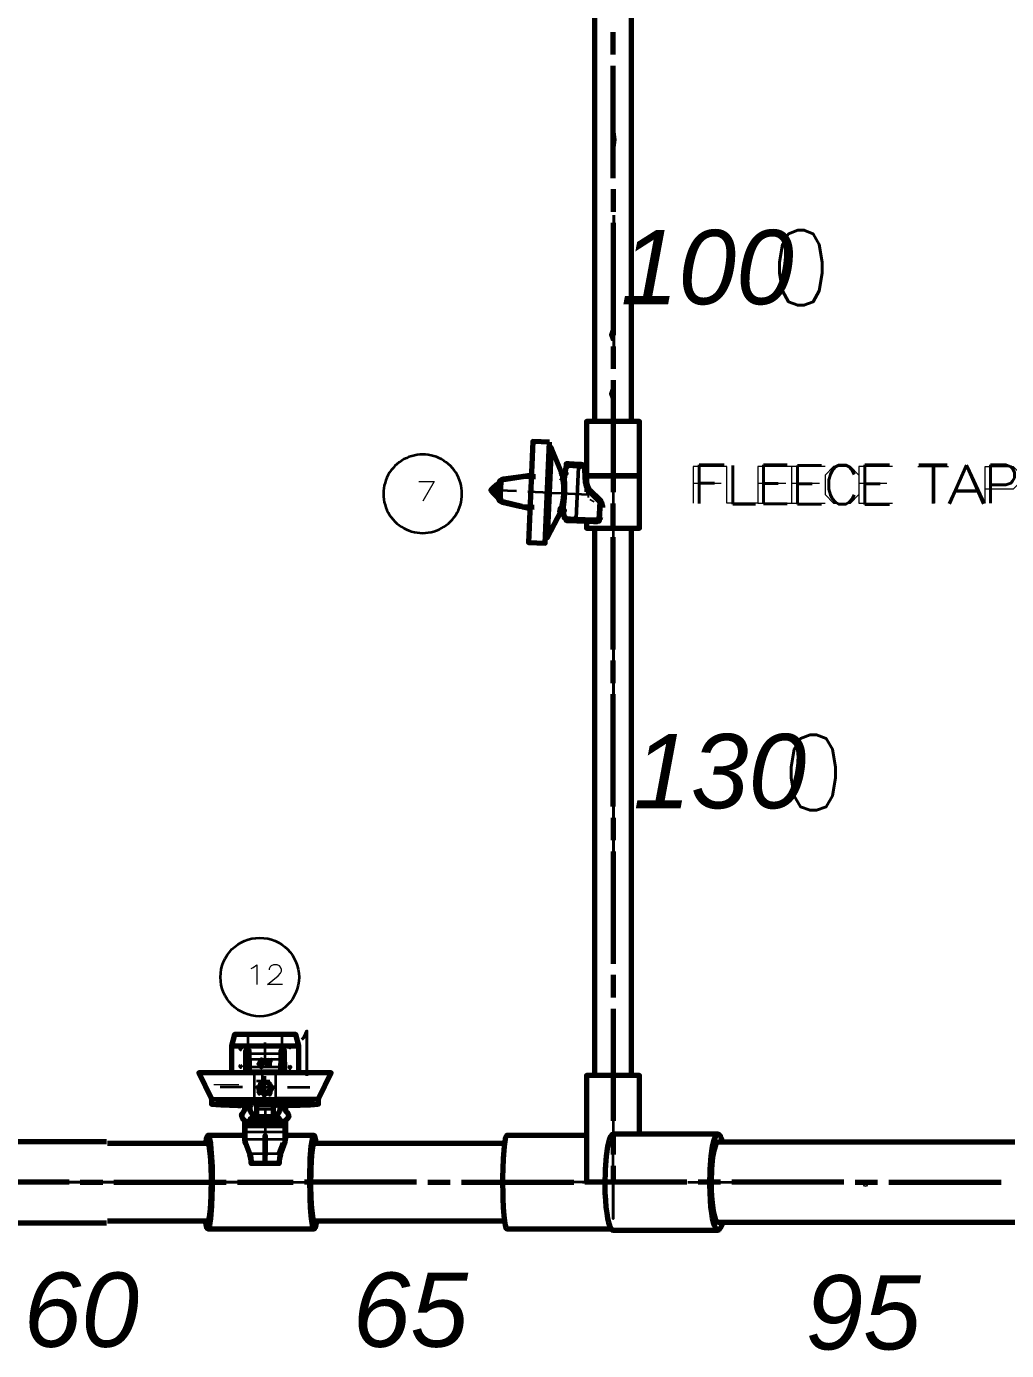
# Model space of a CAD drawing. Extents: x 0 to 174, y 0 to 33.
# Drawn here: x 41.032 to 44.47, y 8.328 to 12.971 of the extents above; entities that cross this region are included whole.
import ezdxf
from ezdxf.enums import TextEntityAlignment as Align

# ---------------------------------------------------------------- set-up
doc = ezdxf.new("R2010")
doc.units = 0
doc.layers.add('PDF2_문자', color=7, linetype='Continuous')
doc.layers.add('PDF2_형상', color=157, linetype='Continuous', true_color=0x405f80)
doc.layers.add('YOLO_TEXT', color=3, linetype='Continuous', true_color=0x008230)
doc.styles.add('OCR_LATIN', font='txt.shx')
doc.styles.add('PDF LucidaHandwriting Italic', font='ariali.ttf')

msp = doc.modelspace()

# ---------------------------------------------------------------- linework, layer by layer
at = {"layer": 'PDF2_형상', "lineweight": 70}
for points in [[(43.0247, 13.3258), (43.0247, 11.5857)], [(43.1547, 11.5857), (43.1547, 13.3258)], [(42.9972, 11.2358), (42.9972, 11.2117), (43.1822, 11.2117), (43.1822, 11.3953), (43.1822, 11.5857), (42.9972, 11.5857), (42.9972, 11.3953), (42.9972, 11.3933)], [(42.8724, 11.4943), (42.8654, 11.3361), (42.8585, 11.1778)], [(42.9114, 11.4018), (42.8724, 11.4943), (42.8667, 11.4946)], [(42.9257, 11.4292), (42.9281, 11.4281), (42.9303, 11.4274), (42.9308, 11.431), (42.9328, 11.4353), (42.9346, 11.4367), (42.9356, 11.4368), (42.9322, 11.4364), (42.9293, 11.4347), (42.9269, 11.4324), (42.9257, 11.4292), (42.9204, 11.4053), (42.9186, 11.4022), (42.9153, 11.4008), (42.9117, 11.4017), (42.9093, 11.4043)], [(42.9996, 11.339), (42.9992, 11.3469), (42.9989, 11.3547), (42.9986, 11.3625), (42.9983, 11.3662), (42.9983, 11.3672), (42.9982, 11.37), (42.9962, 11.4164), (42.9935, 11.4256), (42.9867, 11.4322), (42.9776, 11.435), (42.9712, 11.4353), (42.9356, 11.4368), (42.9257, 11.4372), (42.9254, 11.4292)], [(42.706, 11.3838), (42.7037, 11.3835), (42.7037, 11.3833), (42.7036, 11.3829), (42.7037, 11.3815), (42.6969, 11.3786), (42.6935, 11.3757), (42.6903, 11.3707), (42.6892, 11.3654), (42.6888, 11.3581), (42.6886, 11.354), (42.6885, 11.3499), (42.6888, 11.3483), (42.69, 11.3453), (42.6901, 11.344), (42.6901, 11.3435), (42.6899, 11.3422), (42.6883, 11.3393), (42.6879, 11.3378), (42.6875, 11.3297), (42.6872, 11.3224), (42.6875, 11.3188), (42.6886, 11.3151), (42.6907, 11.3117), (42.6935, 11.3087), (42.6968, 11.3064), (42.7004, 11.3049), (42.7001, 11.3036), (42.7001, 11.3033), (42.7003, 11.3032), (42.7003, 11.3031), (42.694, 11.3067), (42.6907, 11.3104), (42.6879, 11.3163), (42.6872, 11.3224)], [(42.6903, 11.3712), (42.6892, 11.3654), (42.6897, 11.3696), (42.6914, 11.3736), (42.6936, 11.3771), (42.6967, 11.3799), (42.7001, 11.3821), (42.7037, 11.3833)], [(42.7053, 11.3819), (42.7037, 11.3815)], [(42.7985, 11.396), (42.7771, 11.3931), (42.7676, 11.3918), (42.706, 11.3838), (42.7058, 11.3838), (42.7057, 11.3835), (42.7054, 11.3832), (42.7053, 11.3819), (42.774, 11.3924)], [(42.8175, 11.3914), (42.7957, 11.3919), (42.774, 11.3924), (42.7676, 11.3918)], [(42.9196, 11.3894), (42.9192, 11.3881), (42.9182, 11.3868), (42.9149, 11.3856), (42.911, 11.386), (42.9094, 11.3869), (42.9083, 11.3882)], [(42.9208, 11.3336), (42.9207, 11.3621), (42.9196, 11.3894), (42.9201, 11.4036), (42.9187, 11.4003), (42.9154, 11.3985), (42.9115, 11.399), (42.909, 11.4017), (42.9093, 11.4043), (42.9097, 11.406)], [(42.9201, 11.4051), (42.9208, 11.4069)], [(42.9203, 11.4054), (42.9201, 11.4053)], [(42.9201, 11.4044), (42.9203, 11.4053), (42.9201, 11.4054)], [(42.6901, 11.3708), (42.6814, 11.3631), (42.6686, 11.3517), (42.6672, 11.3504), (42.661, 11.345), (42.6667, 11.339)], [(42.6878, 11.3168), (42.6797, 11.3253), (42.6762, 11.329), (42.6728, 11.3326), (42.6694, 11.3361), (42.6667, 11.339), (42.6669, 11.3388), (42.6701, 11.3372), (42.6742, 11.3368), (42.6794, 11.3376), (42.6879, 11.3374)], [(42.6885, 11.3504), (42.68, 11.3507), (42.6749, 11.3521), (42.6707, 11.3519), (42.6675, 11.3507), (42.6672, 11.3504)], [(42.6794, 11.3376), (42.6769, 11.3386), (42.6751, 11.341), (42.6746, 11.3442)], [(42.9047, 11.2651), (42.9047, 11.2656), (42.9036, 11.2732), (42.9062, 11.2757), (42.9099, 11.2761), (42.9129, 11.2747), (42.9146, 11.2717), (42.9179, 11.2729), (42.9193, 11.2732), (42.9144, 11.2733), (42.9147, 11.2781), (42.9183, 11.3054), (42.9208, 11.3336), (42.9119, 11.334)], [(42.9996, 11.3389), (42.9997, 11.3388), (43, 11.3386), (43.0026, 11.3383), (43.0046, 11.3383), (43.0008, 11.3521), (42.9994, 11.3592), (42.9982, 11.37), (42.9993, 11.3628), (43.0015, 11.3558), (43.0051, 11.3494), (43.01, 11.3439), (43.0411, 11.3135), (43.0446, 11.3097), (43.0483, 11.304), (43.051, 11.2976), (43.0525, 11.2908), (43.0529, 11.284)], [(43, 11.3282), (43.0058, 11.3285)], [(42.7694, 11.2881), (42.7018, 11.3044), (42.7019, 11.3032), (42.7021, 11.3028), (42.7024, 11.3025), (42.7003, 11.3031)], [(42.7018, 11.3044), (42.7004, 11.3049)], [(42.7024, 11.3025), (42.7329, 11.2957), (42.7631, 11.289), (42.7694, 11.2881), (42.7911, 11.2865), (42.8128, 11.2851)], [(42.7724, 11.2869), (42.7903, 11.2831), (42.7935, 11.2822)], [(42.9147, 11.2781), (42.9143, 11.2797), (42.9117, 11.2821), (42.909, 11.2826), (42.9067, 11.2824), (42.9038, 11.2804), (42.9035, 11.2758), (42.9062, 11.2779), (42.9101, 11.2782), (42.9133, 11.2764), (42.9142, 11.275), (42.9144, 11.2733), (42.9146, 11.2717), (42.9178, 11.2474), (42.9178, 11.2475), (42.9181, 11.2476), (42.9206, 11.2485), (42.9225, 11.2489), (42.9226, 11.2456), (42.9243, 11.2408), (42.9269, 11.2389), (42.9626, 11.2374), (43.0215, 11.2347), (43.0274, 11.2346), (43.035, 11.235), (43.0349, 11.2363), (43.0336, 11.2446)], [(43.0156, 11.306), (43.0158, 11.3064), (43.0178, 11.3114)], [(42.8528, 11.1781), (42.8585, 11.1778), (42.9093, 11.2738)], [(42.9151, 11.2649), (42.9151, 11.265), (42.9151, 11.2658), (42.9143, 11.2726)], [(42.9157, 11.2632), (42.9151, 11.265)], [(43.0275, 11.2353), (43.0215, 11.2347)], [(43.0344, 11.2392), (43.0311, 11.2367), (43.0275, 11.2353), (43.0264, 11.2356), (43.0253, 11.2353)], [(43.0274, 11.2346), (43.0275, 11.2353), (43.0278, 11.2442)], [(43.0412, 11.2436), (43.0412, 11.2417)], [(43.0476, 11.2369), (43.0415, 11.2457), (43.0508, 11.2407), (43.051, 11.2406)], [(43.0247, 11.2117), (43.0247, 9.2925)], [(43.1547, 9.2925), (43.1547, 11.2117)], [(41.9875, 9.3024), (41.9875, 9.3969), (41.9769, 9.4362), (41.9285, 9.4362), (41.8103, 9.4362), (41.7618, 9.4362), (41.7513, 9.3969), (41.7513, 9.3024)], [(41.7513, 9.3969), (41.8103, 9.3969), (41.9285, 9.3969), (41.9875, 9.3969)], [(41.8149, 9.3024), (41.8153, 9.3039), (41.8153, 9.3072), (41.8151, 9.3149), (41.815, 9.3219), (41.8142, 9.3486), (41.8139, 9.3581), (41.8139, 9.3682), (41.8139, 9.3782), (41.8136, 9.3797), (41.8128, 9.3808), (41.8117, 9.3818), (41.8103, 9.3822), (41.8099, 9.3822), (41.8074, 9.3822), (41.8047, 9.3822), (41.8032, 9.3818), (41.8015, 9.3804), (41.8008, 9.3782), (41.8007, 9.3024)], [(41.8128, 9.3024), (41.8128, 9.3772), (41.8125, 9.3788), (41.8121, 9.3793), (41.8117, 9.38), (41.811, 9.3804), (41.8104, 9.3808), (41.8089, 9.3811), (41.8058, 9.3811), (41.805, 9.3811), (41.8043, 9.3808), (41.8036, 9.3804), (41.8031, 9.38), (41.8025, 9.3793), (41.8019, 9.3779), (41.8018, 9.3772), (41.8018, 9.3024)], [(41.9381, 9.3024), (41.9379, 9.3782), (41.9376, 9.3797), (41.9362, 9.3815), (41.934, 9.3822), (41.9314, 9.3822), (41.9289, 9.3822), (41.9285, 9.3822), (41.9271, 9.3818), (41.926, 9.3808), (41.9249, 9.3782), (41.9249, 9.3682), (41.9249, 9.3581), (41.9246, 9.3486), (41.9238, 9.3219), (41.9236, 9.3149), (41.9235, 9.3072), (41.9235, 9.3039), (41.8153, 9.3039)], [(41.9369, 9.3024), (41.9369, 9.3772), (41.9365, 9.3788), (41.9362, 9.3793), (41.9357, 9.38), (41.9351, 9.3804), (41.9344, 9.3808), (41.9329, 9.3811), (41.9299, 9.3811), (41.9292, 9.3811), (41.9283, 9.3808), (41.9278, 9.3804), (41.9271, 9.38), (41.9267, 9.3793), (41.9261, 9.3779), (41.926, 9.3772), (41.926, 9.3024)], [(41.8539, 9.3236), (41.8585, 9.3236), (41.8579, 9.3424), (41.8847, 9.3296), (41.8846, 9.3343), (41.8844, 9.3343), (41.8578, 9.3464), (41.8578, 9.3465), (41.8544, 9.3465)], [(41.8546, 9.3464), (41.8544, 9.3465), (41.8539, 9.3236), (41.854, 9.3237)], [(41.8578, 9.3464), (41.8546, 9.3464), (41.854, 9.3237), (41.8583, 9.3237)], [(41.8846, 9.3343), (41.8578, 9.3465)], [(41.8579, 9.3424), (41.8579, 9.3425), (41.8846, 9.3297), (41.8847, 9.3296)], [(41.8585, 9.3236), (41.8583, 9.3237), (41.8579, 9.3425)], [(41.8846, 9.3297), (41.8844, 9.3343)], [(42.0572, 9.1922), (42.0572, 9.2083), (42.0582, 9.2126), (42.1015, 9.3024), (41.9072, 9.3024), (41.8315, 9.3024), (41.6374, 9.3024), (41.6806, 9.2126), (41.6815, 9.2083), (41.6815, 9.1922)], [(41.924, 9.3024), (41.9235, 9.3039)], [(43.1822, 9.0865), (43.1822, 9.2925), (42.9972, 9.2925), (42.9972, 8.9185)], [(41.7851, 9.1872), (41.759, 9.1876), (41.7014, 9.1897), (41.684, 9.1913), (41.6819, 9.1919), (41.6817, 9.1921), (41.6815, 9.1922), (41.6815, 9.1924), (41.6817, 9.1924), (41.6817, 9.1925), (41.6819, 9.1926), (41.6831, 9.1929), (41.6976, 9.1946), (41.7265, 9.196), (41.7747, 9.1971), (41.8315, 9.1975), (41.9072, 9.1975), (41.981, 9.1968), (42.0379, 9.1949), (42.0547, 9.1932), (42.0569, 9.1926), (42.0571, 9.1924), (42.0572, 9.1924), (42.0572, 9.1922), (42.0571, 9.1921), (42.0568, 9.1919), (42.0518, 9.1908), (42.035, 9.1896), (41.9967, 9.1881), (41.9454, 9.1872)], [(41.7879, 9.1876), (41.7214, 9.1893), (41.6978, 9.1911), (41.6944, 9.1918), (41.6937, 9.1921), (41.6937, 9.1922), (41.6937, 9.1924), (41.6939, 9.1925), (41.6943, 9.1926), (41.706, 9.1943), (41.7318, 9.1956), (41.7774, 9.1967), (41.8315, 9.1971), (41.7772, 9.1967), (41.7318, 9.1956), (41.706, 9.1943), (41.6943, 9.1926), (41.6939, 9.1925), (41.6937, 9.1924), (41.6937, 9.1922), (41.6937, 9.1921), (41.694, 9.1919), (41.6962, 9.1914), (41.7139, 9.1897), (41.7732, 9.1879), (41.7843, 9.1878)], [(41.8032, 9.1961), (41.7956, 9.196), (41.7932, 9.1958), (41.7924, 9.1957)], [(41.9157, 9.1961), (41.9179, 9.1956), (41.9197, 9.1942), (41.9211, 9.1924), (41.9215, 9.1901), (41.9215, 9.19), (41.9215, 9.1706), (41.9204, 9.1671), (41.9157, 9.1603), (41.9111, 9.1539), (41.9106, 9.1528), (41.9097, 9.1493), (41.9097, 9.1458), (41.9157, 9.1458), (41.9167, 9.1458), (41.9215, 9.14), (41.9215, 9.1361), (41.9215, 9.1282), (41.9215, 9.1275), (41.9211, 9.1256), (41.9192, 9.1218), (41.9153, 9.119), (41.9117, 9.1183), (41.8271, 9.1183), (41.8235, 9.119), (41.8214, 9.1201), (41.8183, 9.1236), (41.8172, 9.1275), (41.8172, 9.1282), (41.8172, 9.1361), (41.8172, 9.14), (41.8174, 9.1411), (41.8231, 9.1458), (41.829, 9.1458), (41.829, 9.1493), (41.8282, 9.1528), (41.8276, 9.1539), (41.8231, 9.1603), (41.8183, 9.1671), (41.8172, 9.1706), (41.8172, 9.19), (41.8172, 9.1901), (41.8178, 9.1925), (41.819, 9.1943), (41.821, 9.1956), (41.8231, 9.1961)], [(41.8992, 9.1447), (41.8993, 9.1458), (41.8993, 9.1525), (41.8993, 9.1732), (41.8993, 9.1839), (41.8993, 9.1865), (41.9003, 9.1914), (41.9017, 9.1935), (41.9033, 9.1947), (41.9042, 9.195), (41.9051, 9.1951), (41.8336, 9.1951), (41.8364, 9.1942), (41.8381, 9.1924), (41.8392, 9.1896), (41.8396, 9.1865), (41.8396, 9.1839), (41.8396, 9.1732), (41.8396, 9.1525), (41.8396, 9.1458), (41.8396, 9.1447)], [(41.941, 9.1342), (41.9404, 9.1318), (41.9404, 9.119), (41.9404, 9.111), (41.9404, 9.0908), (41.9404, 9.0726), (41.9403, 9.0674), (41.939, 9.0599), (41.9369, 9.0525), (41.9233, 9.0154), (41.9222, 9.0119), (41.9194, 9.0021), (41.9186, 8.9918), (41.9186, 8.9835), (41.9185, 8.9835), (41.9182, 8.9835), (41.9181, 8.9835), (41.9172, 8.9835), (41.9136, 8.9835), (41.8251, 8.9835), (41.8215, 8.9835), (41.8201, 8.9835), (41.8201, 8.9918), (41.8193, 9.0021), (41.8167, 9.0119), (41.8154, 9.0154), (41.8018, 9.0525), (41.7997, 9.0599), (41.7986, 9.0674), (41.7983, 9.0726), (41.7983, 9.0908), (41.7983, 9.111), (41.7983, 9.119), (41.7983, 9.1318), (41.7979, 9.1342), (41.7953, 9.1369), (41.7899, 9.1417), (41.7865, 9.1506), (41.7886, 9.1597), (41.7953, 9.1664), (41.7983, 9.1717), (41.7983, 9.1897)], [(41.7939, 9.1903), (41.7942, 9.1903), (41.7967, 9.1888), (41.7983, 9.1853), (41.7983, 9.1847)], [(41.8231, 9.1899), (41.821, 9.1894), (41.819, 9.1883), (41.8178, 9.1867), (41.8172, 9.1842)], [(41.8387, 9.1871), (41.8315, 9.1871)], [(41.8394, 9.1849), (41.8387, 9.1869), (41.8375, 9.1885), (41.8357, 9.1894), (41.8336, 9.1899)], [(41.9051, 9.1899), (41.9031, 9.1894), (41.9012, 9.1885), (41.8993, 9.1849)], [(41.9072, 9.1871), (41.9, 9.1871)], [(41.9215, 9.1842), (41.9211, 9.1862), (41.92, 9.1881), (41.9182, 9.1893), (41.9157, 9.1899)], [(41.9404, 9.1847), (41.9418, 9.1883), (41.9443, 9.1901), (41.9446, 9.1903)], [(41.9404, 9.1897), (41.9404, 9.1717), (41.9435, 9.1664), (41.9489, 9.1618), (41.9522, 9.1529), (41.9501, 9.1436), (41.9435, 9.1369), (41.9408, 9.1342)], [(41.8297, 9.1449), (41.8315, 9.134), (41.9072, 9.134), (41.9092, 9.1449)], [(41.9418, 9.1356), (41.9435, 9.1369)], [(41.3135, 9.0603), (40.6518, 9.0603), (40.6531, 9.0596), (40.6544, 9.0572), (40.6567, 9.0499), (40.6589, 9.0381), (40.6611, 9.0181), (40.6631, 8.9931), (40.6643, 8.9618), (40.665, 8.9279), (40.6639, 8.8631), (40.6608, 8.8158), (40.6574, 8.7901), (40.6544, 8.7796), (40.6532, 8.7774), (40.6526, 8.7768), (40.6521, 8.7767), (40.6518, 8.7765), (41.3135, 8.7765)], [(41.3172, 8.7825), (41.6687, 8.7825), (41.669, 8.7825), (41.6696, 8.7828), (41.6703, 8.7833), (41.6715, 8.7856), (41.6743, 8.7963), (41.6778, 8.8225), (41.6807, 8.8703), (41.6814, 8.9346), (41.6807, 8.9674), (41.6792, 8.9969), (41.6772, 9.0197), (41.6749, 9.0375), (41.6729, 9.0471), (41.6707, 9.0528), (41.6687, 9.0544), (41.3172, 9.0544)], [(41.7983, 9.0819), (41.6687, 9.0819), (41.6708, 9.0804), (41.6726, 9.0765), (41.6747, 9.069), (41.6774, 9.0542), (41.6796, 9.0343), (41.6817, 9.0063), (41.6832, 8.974), (41.6839, 8.9011), (41.6819, 8.836), (41.6783, 8.7914), (41.6746, 8.7675), (41.6717, 8.7578), (41.6703, 8.7557), (41.6697, 8.7551), (41.669, 8.755), (41.6687, 8.7549), (41.6685, 8.755), (41.6682, 8.755), (41.6675, 8.7556), (41.6668, 8.7563), (41.665, 8.7599), (41.6626, 8.769), (41.6603, 8.7825)], [(41.6687, 9.0819), (41.6685, 9.0819), (41.6679, 9.0817), (41.6672, 9.0811), (41.666, 9.079), (41.6629, 9.0692), (41.6603, 9.0543)], [(41.9322, 9.0558), (41.9187, 9.0187)], [(42.0496, 8.7825), (42.0469, 8.7674), (42.044, 8.7576), (42.0426, 8.7557), (42.0421, 8.7551), (42.0414, 8.755), (42.0411, 8.7549), (42.0408, 8.755), (42.0406, 8.755), (42.0399, 8.7556), (42.0392, 8.7564), (42.0374, 8.76), (42.0353, 8.7674), (42.0328, 8.7819), (42.0306, 8.8015), (42.0283, 8.8293), (42.0269, 8.8614), (42.026, 8.9343), (42.0279, 8.9999), (42.0315, 9.0449), (42.0353, 9.069), (42.0383, 9.079), (42.0396, 9.0811), (42.0403, 9.0817), (42.0408, 9.0819), (42.0411, 9.0819), (41.9404, 9.0819)], [(42.0411, 9.0544), (42.0408, 9.0543), (42.0403, 9.054), (42.0397, 9.0535), (42.0385, 9.0513), (42.0356, 9.0406), (42.0322, 9.0142), (42.0293, 8.9664), (42.0286, 8.9019), (42.0293, 8.8692), (42.0308, 8.8396), (42.0328, 8.8168), (42.0351, 8.7992), (42.0371, 8.7897), (42.0393, 8.784), (42.0411, 8.7825)], [(42.0496, 9.0543), (42.0456, 9.0749), (42.0437, 9.0796), (42.0425, 9.0814), (42.0411, 9.0819)], [(42.7089, 9.0544), (42.0412, 9.0544)], [(42.9972, 9.0819), (42.7174, 9.0819), (42.7171, 9.0819), (42.7164, 9.0817), (42.7158, 9.0811), (42.7144, 9.079), (42.7114, 9.069), (42.7076, 9.0449), (42.7042, 8.9999), (42.7022, 8.9343), (42.7031, 8.8614), (42.7046, 8.8293), (42.7067, 8.8015), (42.7089, 8.7819), (42.7115, 8.7674), (42.7136, 8.76), (42.7153, 8.7564), (42.7174, 8.7549), (43.0829, 8.7549)], [(43.474, 8.7778), (43.4724, 8.7718), (43.4671, 8.7586), (43.4626, 8.7522), (43.4604, 8.7508), (43.4585, 8.7503), (43.4574, 8.7503), (43.4564, 8.7506), (43.454, 8.7519), (43.4515, 8.7547), (43.4488, 8.7593), (43.4454, 8.7672), (43.4422, 8.7775), (43.4389, 8.7922), (43.436, 8.8096), (43.4333, 8.8312), (43.4313, 8.855), (43.4299, 8.8814), (43.4292, 8.9087), (43.4301, 8.9626), (43.4337, 9.0092), (43.4388, 9.0438), (43.4443, 9.0663), (43.4494, 9.0789), (43.4539, 9.0849), (43.4561, 9.0861), (43.4582, 9.0865), (43.0897, 9.0865), (43.0876, 9.0861), (43.0856, 9.0849), (43.0811, 9.0789), (43.076, 9.0663), (43.0704, 9.0438), (43.0653, 9.0092), (43.0617, 8.9626), (43.0607, 8.9087), (43.0614, 8.8814), (43.0629, 8.855), (43.0649, 8.8312), (43.0676, 8.8096), (43.0706, 8.7922), (43.0739, 8.7775), (43.0771, 8.7672), (43.0803, 8.7593), (43.0831, 8.7547), (43.0857, 8.7519), (43.0897, 8.7503), (43.4582, 8.7503)], [(44.6569, 9.059), (43.4582, 9.059), (43.4572, 9.0589), (43.4553, 9.0581), (43.4532, 9.0561), (43.4489, 9.0485), (43.444, 9.0326), (43.4392, 9.0057), (43.4353, 8.9665), (43.4339, 8.9183), (43.4343, 8.8931), (43.4354, 8.8687), (43.4372, 8.8467), (43.4397, 8.8268), (43.4425, 8.8111), (43.4456, 8.7982), (43.4485, 8.7896), (43.4514, 8.7833), (43.4539, 8.78), (43.456, 8.7783), (43.4582, 8.7778), (44.6569, 8.7778)], [(43.474, 9.059), (43.471, 9.0693), (43.4676, 9.0774), (43.4649, 9.0821), (43.4624, 9.0849), (43.4603, 9.0861), (43.4582, 9.0865)], [(42.0412, 8.7825), (42.7089, 8.7825)], [(41.6687, 8.7549), (41.8694, 8.7549), (42.0411, 8.7549)]]:
    msp.add_lwpolyline(points, dxfattribs=at)
at = {"layer": 'PDF2_형상', "color": 3, "lineweight": 70}
for points in [[(43.0897, 12.8724), (43.0897, 12.9511)], [(43.0897, 12.4393), (43.0897, 12.8329)], [(43.0897, 12.3999), (43.0897, 12.3211)], [(43.0897, 12.2818), (43.0897, 11.8881)], [(43.0897, 11.8487), (43.0897, 11.77)], [(43.0897, 11.7306), (43.0897, 11.3953), (43.0897, 11.3379)], [(43.0897, 11.2199), (43.0897, 11.2986)], [(43.0897, 10.7868), (43.0897, 11.1804)], [(43.0897, 10.6686), (43.0897, 10.7474)], [(43.0897, 10.2356), (43.0897, 10.6293)], [(43.0897, 10.1963), (43.0897, 10.1175)], [(43.0897, 10.0781), (43.0897, 9.6844)], [(43.0897, 9.645), (43.0897, 9.5663)], [(43.0897, 9.5269), (43.0897, 9.1332)], [(41.8694, 8.9835), (41.8694, 9.0819), (41.8694, 9.0124)], [(43.0897, 9.0939), (43.0897, 9.0151)], [(43.0897, 8.9757), (43.0897, 8.9185), (42.9914, 8.9185)], [(41.1818, 8.9185), (40.7881, 8.9185)], [(41.2212, 8.9185), (41.2999, 8.9185)], [(41.3393, 8.9185), (41.7331, 8.9185)], [(41.7724, 8.9185), (41.8694, 8.9185), (41.889, 8.9185), (41.9678, 8.9185)], [(42.4008, 8.9185), (42.0071, 8.9185)], [(42.4401, 8.9185), (42.5189, 8.9185)], [(42.5583, 8.9185), (42.9519, 8.9185)], [(43.3485, 8.9185), (43.0897, 8.9185)], [(43.4667, 8.9185), (43.3879, 8.9185)], [(43.8997, 8.9185), (43.506, 8.9185)], [(43.939, 8.9185), (44.0178, 8.9185)], [(44.0572, 8.9185), (44.4508, 8.9185)]]:
    msp.add_lwpolyline(points, dxfattribs=at)
at = {"layer": 'PDF2_형상', "color": 18, "lineweight": 35, "true_color": 0x260000}
for points in [[(43.0897, 12.8724), (43.0897, 12.9511)], [(43.0897, 12.4393), (43.0897, 12.8329)], [(43.0897, 12.3999), (43.0897, 12.3211)], [(43.0897, 12.2818), (43.0897, 11.8881)], [(43.0897, 11.8487), (43.0897, 11.77)], [(43.0897, 11.7306), (43.0897, 11.3369)], [(43.0897, 11.5693), (43.0897, 11.7138)], [(43.0897, 11.5299), (43.0897, 11.4511)], [(43.0897, 11.3822), (43.0897, 11.5232), (43.0897, 11.3379)], [(43.0897, 11.4118), (43.0897, 11.2674), (43.0897, 11.2975)], [(42.7515, 11.3411), (42.6575, 11.3451)], [(42.8696, 11.3358), (42.791, 11.3393)], [(42.9089, 11.3342), (43.0031, 11.33)], [(43.0897, 11.3429), (43.0897, 11.2642)], [(43.0897, 11.2199), (43.0897, 11.2986)], [(43.0897, 11.2247), (43.0897, 11.0838)], [(43.0897, 10.7868), (43.0897, 11.1804)], [(43.0897, 10.6686), (43.0897, 10.7474)], [(43.0897, 10.2356), (43.0897, 10.6293)], [(43.0897, 10.1963), (43.0897, 10.1175)], [(43.0897, 10.0781), (43.0897, 9.6844)], [(43.0897, 9.645), (43.0897, 9.5663)], [(43.0897, 9.5269), (43.0897, 9.1332)], [(41.8694, 9.33), (41.8694, 9.4086)], [(43.0897, 9.1842), (43.0897, 9.4204)], [(41.8694, 9.2118), (41.8694, 9.2906)], [(41.7907, 9.2513), (41.7119, 9.2513)], [(41.83, 9.2513), (41.9087, 9.2513)], [(41.9481, 9.2513), (42.0268, 9.2513)], [(41.8694, 9.1725), (41.8694, 9.0938)], [(43.0897, 9.1449), (43.0897, 9.0661)], [(43.0897, 9.0939), (43.0897, 9.0151)], [(43.0897, 8.9757), (43.0897, 8.7904), (43.0897, 9.0267)], [(41.0614, 8.9185), (41.4676, 8.9185)], [(41.5126, 8.9185), (41.1606, 8.9185)], [(41.6903, 8.9185), (41.5107, 8.9185)], [(41.5521, 8.9185), (41.6308, 8.9185)], [(41.6701, 8.9185), (42.0224, 8.9185)], [(41.8765, 8.9185), (41.7114, 8.9185)], [(41.8496, 8.9185), (41.7164, 8.9185)], [(41.7297, 8.9185), (41.8085, 8.9185)], [(41.8478, 8.9185), (42.0275, 8.9185)], [(41.9678, 8.9185), (41.889, 8.9185)], [(41.9158, 8.9185), (41.9946, 8.9185)], [(42.4008, 8.9185), (42.0071, 8.9185)], [(42.034, 8.9185), (42.1992, 8.9185)], [(42.4401, 8.9185), (42.5189, 8.9185)], [(42.5583, 8.9185), (42.9519, 8.9185)], [(42.8249, 8.9185), (42.5593, 8.9185)], [(42.8642, 8.9185), (42.9429, 8.9185)], [(43.1951, 8.9185), (42.906, 8.9185)], [(42.9154, 8.9185), (42.9151, 8.9185)], [(43.3485, 8.9185), (42.9549, 8.9185)], [(42.9822, 8.9185), (43.2478, 8.9185)], [(42.9914, 8.9185), (43.0701, 8.9185)], [(43.1094, 8.9185), (43.2426, 8.9185)], [(43.2346, 8.9185), (43.3133, 8.9185)], [(43.3526, 8.9185), (43.6419, 8.9185)], [(43.4667, 8.9185), (43.3879, 8.9185)], [(43.8997, 8.9185), (43.506, 8.9185)], [(43.939, 8.9185), (44.0178, 8.9185)], [(44.0572, 8.9185), (44.4508, 8.9185)]]:
    msp.add_lwpolyline(points, dxfattribs=at)
at = {"layer": 'PDF2_형상', "lineweight": 70}
for points in [[(42.8675, 11.5133), (42.8085, 11.5158), (42.7931, 11.1619), (42.8519, 11.1593)], [(42.966, 11.4257), (42.9661, 11.4274), (42.9678, 11.4325), (42.9693, 11.4346), (42.9703, 11.4351), (42.9712, 11.4353), (42.9712, 11.4344), (42.9708, 11.4256)], [(42.9203, 11.4053), (42.9203, 11.4051), (42.9204, 11.405), (42.9215, 11.4044), (42.925, 11.4033), (42.9214, 11.4035), (42.9201, 11.4036)], [(42.9972, 11.3953), (43.1822, 11.3953)], [(43.0433, 11.2844), (43.0421, 11.2601), (43.0414, 11.2457), (43.041, 11.2358), (43.0414, 11.2457), (43.0421, 11.2601)], [(43.0446, 11.3097), (43.0446, 11.3096), (43.0446, 11.3094), (43.0444, 11.3092), (43.0444, 11.3075), (43.0443, 11.3044), (43.0433, 11.2844), (43.0443, 11.3044), (43.0444, 11.3075), (43.0444, 11.3092), (43.0446, 11.3094), (43.0446, 11.3096)], [(42.9631, 11.2471), (42.9626, 11.2374), (42.9617, 11.2376), (42.96, 11.2392), (42.9583, 11.2436), (42.9582, 11.2472)], [(41.8886, 9.2551), (41.8869, 9.2596), (41.8835, 9.2637), (41.8774, 9.2674), (41.8694, 9.2687), (41.8631, 9.2679), (41.8572, 9.2653), (41.8526, 9.2608), (41.8501, 9.2551), (41.8506, 9.2457), (41.8554, 9.2374), (41.8635, 9.2324), (41.8731, 9.2318), (41.8817, 9.2358), (41.8875, 9.2435), (41.889, 9.2529)], [(41.9072, 9.1971), (41.8315, 9.1971)], [(41.9072, 9.1971), (41.9636, 9.1967), (42.024, 9.1949), (42.0424, 9.1932), (42.0447, 9.1926), (42.045, 9.1925), (42.045, 9.1924), (42.045, 9.1922), (42.045, 9.1921), (42.0449, 9.1919), (42.044, 9.1917), (42.0417, 9.1913), (42.0281, 9.19), (41.9929, 9.1885), (41.9444, 9.1876), (41.9929, 9.1885), (42.0279, 9.19), (42.0417, 9.1913), (42.044, 9.1917), (42.0449, 9.1919), (42.045, 9.1921), (42.045, 9.1922), (42.045, 9.1924), (42.045, 9.1925), (42.0447, 9.1926), (42.0424, 9.1932), (42.0242, 9.1949), (41.9637, 9.1967)], [(41.8315, 9.1875), (41.8385, 9.1875)], [(41.9003, 9.1875), (41.9072, 9.1875)], [(41.9092, 9.1449), (41.8297, 9.1449), (41.8251, 9.1449), (41.8201, 9.14), (41.8201, 9.1253), (41.825, 9.1194), (41.8261, 9.1193), (41.9126, 9.1193), (41.9185, 9.1242), (41.9186, 9.1253), (41.9186, 9.14), (41.9136, 9.1449)]]:
    msp.add_lwpolyline(points, close=True, dxfattribs=at)
at = {"layer": 'PDF2_형상', "color": 18, "lineweight": 35, "true_color": 0x260000}
msp.add_lwpolyline([(42.56, 11.3324), (42.5597, 11.3421), (42.5586, 11.3519), (42.5568, 11.3617), (42.5544, 11.3711), (42.5514, 11.3804), (42.5475, 11.3896), (42.5432, 11.3983), (42.5382, 11.4068), (42.5325, 11.4149), (42.5264, 11.4225), (42.5197, 11.4297), (42.5125, 11.4364), (42.5049, 11.4426), (42.4967, 11.4482), (42.4883, 11.4532), (42.4794, 11.4576), (42.4704, 11.4614), (42.4611, 11.4646), (42.4515, 11.4669), (42.4418, 11.4688), (42.4321, 11.4697), (42.4222, 11.4701), (42.4124, 11.4697), (42.4026, 11.4688), (42.3929, 11.4669), (42.3835, 11.4646), (42.374, 11.4614), (42.365, 11.4576), (42.3562, 11.4532), (42.3478, 11.4482), (42.3396, 11.4426), (42.3319, 11.4364), (42.3249, 11.4297), (42.3181, 11.4225), (42.3119, 11.4149), (42.3063, 11.4068), (42.3012, 11.3983), (42.2969, 11.3896), (42.2931, 11.3804), (42.29, 11.3711), (42.2876, 11.3617), (42.2858, 11.3519), (42.2847, 11.3421), (42.2844, 11.3324), (42.2847, 11.3225), (42.2858, 11.3126), (42.2876, 11.3031), (42.29, 11.2935), (42.2931, 11.2842), (42.2969, 11.2751), (42.3012, 11.2662), (42.3063, 11.2578), (42.3119, 11.2497), (42.3181, 11.2421), (42.3247, 11.2349), (42.3319, 11.2282), (42.3396, 11.2219), (42.3478, 11.2164), (42.3561, 11.2114), (42.365, 11.2069), (42.374, 11.2032), (42.3833, 11.2001), (42.3929, 11.1976), (42.4026, 11.196), (42.4124, 11.1949), (42.4222, 11.1944), (42.4321, 11.1949), (42.4418, 11.196), (42.4515, 11.1976), (42.461, 11.2001), (42.4704, 11.2032), (42.4794, 11.2069), (42.4882, 11.2114), (42.4967, 11.2164), (42.5047, 11.2219), (42.5125, 11.2282), (42.5196, 11.2349), (42.5264, 11.2421), (42.5325, 11.2497), (42.5382, 11.2578), (42.5432, 11.2662), (42.5475, 11.275), (42.5514, 11.2842), (42.5544, 11.2935), (42.5568, 11.3031), (42.5586, 11.3126), (42.5597, 11.3225), (42.56, 11.3322)], close=True, dxfattribs=at)
at = {"layer": 'PDF2_형상', "lineweight": 35}
for points in [[(42.925, 11.4033), (42.9303, 11.4274), (42.966, 11.4257), (42.9582, 11.2472), (42.9225, 11.2489), (42.9193, 11.2732)], [(41.8851, 9.2513), (41.8824, 9.2601), (41.8749, 9.266), (41.8656, 9.2665), (41.8575, 9.2615), (41.8537, 9.2531), (41.8556, 9.2437), (41.8622, 9.2372), (41.8715, 9.2356), (41.88, 9.2396), (41.8847, 9.2476)], [(41.8032, 9.1276), (41.8032, 9.1275), (41.8006, 9.1282), (41.7992, 9.1294), (41.7988, 9.1301), (41.7985, 9.131), (41.7983, 9.1318), (41.7985, 9.131), (41.7988, 9.1301), (41.7992, 9.1294), (41.8006, 9.1283)], [(41.9404, 9.1318), (41.9403, 9.131), (41.94, 9.1301), (41.9396, 9.1294), (41.939, 9.1289), (41.9374, 9.1279), (41.9356, 9.1276), (41.9356, 9.1275), (41.9374, 9.1278), (41.939, 9.1288), (41.9396, 9.1294), (41.94, 9.1301)]]:
    msp.add_lwpolyline(points, close=True, dxfattribs=at)
for points in [[(43.0215, 11.2347), (43.0219, 11.2444), (42.9631, 11.2471), (42.9708, 11.4256), (42.9772, 11.4253), (42.9776, 11.4336), (42.9776, 11.435)], [(42.9865, 11.416), (42.9863, 11.4178), (42.9857, 11.4194), (42.9847, 11.4213), (42.9838, 11.4224), (42.9821, 11.4238), (42.9807, 11.4244), (42.9787, 11.425), (42.9772, 11.4253)], [(42.7004, 11.3049), (42.6999, 11.3294), (42.7011, 11.3572), (42.7037, 11.3815)], [(42.7771, 11.3931), (42.8031, 11.3919)], [(42.7985, 11.396), (42.8032, 11.3957)], [(42.909, 11.4017), (42.9083, 11.3882), (42.9111, 11.3606), (42.9119, 11.3474), (42.9119, 11.334)], [(42.9982, 11.37), (42.9979, 11.37), (42.9975, 11.37), (42.9954, 11.3699), (42.9885, 11.3696), (42.9865, 11.416), (42.9954, 11.4164), (42.9962, 11.4164)], [(42.6901, 11.3435), (42.6746, 11.3442), (42.6706, 11.3429), (42.6669, 11.3388)], [(42.6901, 11.344), (42.6747, 11.3447), (42.6707, 11.3462), (42.6689, 11.3482), (42.6675, 11.3507)], [(42.6797, 11.3253), (42.6807, 11.3261), (42.6864, 11.3315), (42.6742, 11.3368)], [(42.6747, 11.3447), (42.6756, 11.3478), (42.6774, 11.35), (42.68, 11.3507)], [(42.6749, 11.3521), (42.6875, 11.3563), (42.6814, 11.3631)], [(42.6876, 11.3303), (42.6864, 11.3315), (42.6876, 11.3315)], [(42.6888, 11.3574), (42.6875, 11.3563), (42.6888, 11.3563)], [(42.8597, 11.3363), (42.8654, 11.3361), (42.9119, 11.334), (42.9101, 11.3154), (42.9068, 11.2971), (42.9036, 11.2804)], [(42.9885, 11.3696), (42.9906, 11.3575), (42.9956, 11.3464), (43.0032, 11.3369)], [(43.01, 11.3439), (43.0094, 11.3433), (43.0032, 11.3369), (43.0344, 11.3065), (43.0403, 11.3126), (43.0411, 11.3135)], [(42.7985, 11.2858), (42.7724, 11.2869)], [(42.7982, 11.2821), (42.7935, 11.2822)], [(43.0529, 11.284), (43.0521, 11.284), (43.0433, 11.2844), (43.0432, 11.2844), (43.0421, 11.2601), (43.0415, 11.2457), (43.0414, 11.2457), (43.0336, 11.2446), (43.0278, 11.2442), (43.0219, 11.2444)], [(43.0344, 11.3065), (43.0393, 11.3001), (43.0424, 11.2925), (43.0432, 11.2844)], [(42.9035, 11.2758), (42.9036, 11.2732)], [(43.0414, 11.2446), (43.0346, 11.2449), (43.0325, 11.245), (43.0321, 11.245), (43.0317, 11.245)], [(41.8103, 9.3822), (41.8103, 9.3969), (41.8103, 9.4362)], [(41.9285, 9.4362), (41.9285, 9.3969), (41.9285, 9.3822)], [(41.8008, 9.3782), (41.8018, 9.3772)], [(41.8047, 9.3822), (41.8058, 9.3811)], [(41.8089, 9.3811), (41.8099, 9.3822)], [(41.8128, 9.3772), (41.8139, 9.3782)], [(41.9249, 9.3782), (41.926, 9.3772)], [(41.9289, 9.3822), (41.9299, 9.3811)], [(41.9329, 9.3811), (41.934, 9.3822)], [(41.9369, 9.3772), (41.9379, 9.3782)], [(41.9249, 9.3682), (41.8139, 9.3682)], [(41.9246, 9.3486), (41.8142, 9.3486)], [(41.9238, 9.3219), (41.815, 9.3219)], [(41.9235, 9.3072), (41.8153, 9.3072)], [(41.8315, 9.3024), (41.8315, 9.2126), (41.9072, 9.2126), (41.9072, 9.2083), (42.0572, 9.2083)], [(42.0582, 9.2126), (41.9072, 9.2126), (41.9072, 9.3024)], [(41.6806, 9.2126), (41.8315, 9.2126), (41.8315, 9.2083), (41.9072, 9.2083), (41.9072, 9.1975)], [(41.6815, 9.2083), (41.8315, 9.2083), (41.8315, 9.1975)], [(41.7983, 9.1847), (41.7979, 9.1868), (41.7967, 9.1888), (41.7949, 9.19), (41.7924, 9.1906), (41.7924, 9.1957), (41.7949, 9.1951), (41.7967, 9.1939), (41.7979, 9.1919), (41.7983, 9.1897), (41.7988, 9.19), (41.7997, 9.19), (41.8032, 9.1901), (41.8172, 9.1901)], [(41.8226, 9.1899), (41.8231, 9.1899), (41.8231, 9.1961), (41.8032, 9.1961), (41.8032, 9.1901), (41.8032, 9.1717)], [(41.834, 9.1899), (41.8336, 9.1899), (41.8336, 9.1951)], [(41.9051, 9.1951), (41.9051, 9.1899), (41.9047, 9.1899)], [(41.9356, 9.1961), (41.9432, 9.196), (41.9456, 9.1958), (41.9461, 9.1957), (41.9462, 9.1957), (41.9464, 9.1957), (41.9442, 9.1953), (41.9424, 9.194), (41.941, 9.1922), (41.9404, 9.1897), (41.9404, 9.1899), (41.9403, 9.1899), (41.94, 9.19), (41.939, 9.19), (41.9356, 9.1901), (41.9356, 9.1961), (41.9157, 9.1961), (41.9157, 9.1899), (41.9161, 9.1899)], [(41.9464, 9.1957), (41.9464, 9.1906), (41.9442, 9.1901), (41.9424, 9.189), (41.941, 9.1872), (41.9404, 9.1847)], [(41.7976, 9.1621), (41.7919, 9.155), (41.7929, 9.146), (41.7976, 9.1412)], [(41.7924, 9.1906), (41.7925, 9.1906), (41.7928, 9.1904), (41.7936, 9.1903)], [(41.7953, 9.1664), (41.7976, 9.1621), (41.8029, 9.1693), (41.8032, 9.1717), (41.7983, 9.1717)], [(41.8231, 9.1603), (41.8231, 9.1458)], [(41.8993, 9.1839), (41.8396, 9.1839)], [(41.8993, 9.1732), (41.8396, 9.1732)], [(41.8993, 9.1525), (41.8396, 9.1525)], [(41.9157, 9.1603), (41.9157, 9.1458)], [(41.9404, 9.1717), (41.9356, 9.1717), (41.9356, 9.1901), (41.9215, 9.1901)], [(41.9356, 9.1717), (41.9392, 9.1635), (41.9411, 9.1621)], [(41.9435, 9.1664), (41.9411, 9.1621), (41.9458, 9.1575), (41.9468, 9.1483), (41.9411, 9.1414), (41.9435, 9.1369)], [(41.9436, 9.1901), (41.9457, 9.1904), (41.9461, 9.1904), (41.9464, 9.1906)], [(41.7979, 9.1342), (41.8024, 9.1361), (41.7976, 9.1414), (41.7953, 9.1369)], [(41.7983, 9.119), (41.8032, 9.119), (41.8032, 9.111), (41.7983, 9.111)], [(41.8032, 9.1276), (41.8024, 9.1361), (41.8172, 9.1361)], [(41.8172, 9.1275), (41.8032, 9.1275), (41.8032, 9.119), (41.8235, 9.119)], [(41.9404, 9.0726), (41.9404, 9.0728), (41.9403, 9.0733), (41.9399, 9.0736), (41.9386, 9.0743), (41.9356, 9.0749), (41.9356, 9.0949), (41.9356, 9.111), (41.8032, 9.111), (41.8032, 9.0949), (41.9356, 9.0949), (41.9382, 9.0942), (41.9396, 9.0931), (41.94, 9.0924), (41.9403, 9.0915), (41.9404, 9.0908)], [(41.9215, 9.1275), (41.9356, 9.1275), (41.9356, 9.119), (41.9153, 9.119)], [(41.941, 9.1342), (41.9364, 9.1361), (41.9215, 9.1361)], [(41.9411, 9.1414), (41.9364, 9.1361), (41.9356, 9.1276)], [(41.9404, 9.119), (41.9356, 9.119), (41.9356, 9.111), (41.9404, 9.111)], [(41.7983, 9.0908), (41.7988, 9.0924), (41.7992, 9.0931), (41.7997, 9.0936), (41.8014, 9.0946), (41.8032, 9.0949), (41.8032, 9.0749), (41.8014, 9.0746), (41.7997, 9.0742), (41.7992, 9.0739), (41.7988, 9.0735), (41.7983, 9.0726)], [(41.8032, 9.0749), (41.8035, 9.0694), (41.8, 9.0688), (41.7989, 9.0681), (41.7986, 9.0674)], [(41.8065, 9.0558), (41.8031, 9.0542), (41.8021, 9.0532), (41.8018, 9.0525)], [(41.8167, 9.0119), (41.8168, 9.0126), (41.8178, 9.0136), (41.8212, 9.0153), (41.82, 9.0187), (41.8065, 9.0558), (41.8051, 9.0599), (41.8035, 9.0694), (41.9353, 9.0694), (41.9347, 9.0653), (41.9322, 9.0558), (41.9357, 9.0542), (41.9367, 9.0532), (41.9369, 9.0528), (41.9369, 9.0526), (41.9369, 9.0525)], [(41.9403, 9.0674), (41.9401, 9.0675), (41.9401, 9.0678), (41.9399, 9.0681), (41.9389, 9.0688), (41.9353, 9.0694), (41.9356, 9.0749)], [(41.8154, 9.0154), (41.8156, 9.0161), (41.8165, 9.0171), (41.82, 9.0187), (41.9187, 9.0187), (41.9175, 9.0153), (41.921, 9.0136), (41.9219, 9.0126), (41.9222, 9.0124), (41.9222, 9.0121), (41.9222, 9.0119)], [(41.8212, 9.0153), (41.824, 9.0043), (41.8251, 8.9928)], [(41.9175, 9.0153), (41.9147, 9.0043), (41.9136, 8.9928)], [(41.9233, 9.0154), (41.9235, 9.0156), (41.9233, 9.0157), (41.9232, 9.0161), (41.9222, 9.0171), (41.9187, 9.0187)], [(41.8201, 8.9918), (41.8206, 8.9922), (41.8217, 8.9925), (41.8251, 8.9928), (41.8251, 8.9835)], [(41.9186, 8.9918), (41.9185, 8.9919), (41.9185, 8.9921), (41.9181, 8.9922), (41.9169, 8.9925), (41.9136, 8.9928), (41.9136, 8.9835)]]:
    msp.add_lwpolyline(points, dxfattribs=at)
at = {"layer": 'PDF2_형상', "color": 7, "lineweight": 13}
for points in [[(43.5974, 11.2996), (43.4892, 11.2996), (43.4892, 11.4276), (43.371, 11.4276), (43.371, 11.2996)], [(43.7156, 11.4276), (43.5974, 11.4276), (43.5974, 11.2996), (43.7156, 11.2996)], [(43.8336, 11.4276), (43.7156, 11.4276), (43.7156, 11.2996), (43.8336, 11.2996)], [(43.9517, 11.3981), (43.9222, 11.4276), (43.8632, 11.4276), (43.8336, 11.3981), (43.8336, 11.3292), (43.8632, 11.2996), (43.9222, 11.2996), (43.9517, 11.3292)], [(44.0699, 11.4276), (43.9517, 11.4276), (43.9517, 11.2996), (44.0699, 11.2996)], [(44.1585, 11.4276), (44.2667, 11.4276)], [(44.2175, 11.4276), (44.2175, 11.2996)], [(44.2667, 11.2996), (44.3257, 11.4276), (44.3356, 11.4276), (44.3946, 11.2996), (44.3946, 11.4276), (44.4931, 11.4276), (44.5128, 11.4079), (44.5128, 11.3685), (44.4931, 11.3489), (44.3946, 11.3489)], [(43.4694, 11.3685), (43.371, 11.3685)], [(43.6958, 11.3685), (43.5974, 11.3685)], [(43.8139, 11.3685), (43.7156, 11.3685)], [(44.0501, 11.3685), (43.9517, 11.3685)], [(44.2864, 11.339), (44.375, 11.339)]]:
    msp.add_lwpolyline(points, dxfattribs=at)
at = {"layer": 'PDF2_형상', "color": 18, "lineweight": 13, "true_color": 0x260000}
for points in [[(42.4092, 11.375), (42.4625, 11.375), (42.4225, 11.3061)], [(41.821, 9.6679), (41.8276, 9.6713), (41.8399, 9.6801), (41.8399, 9.6113)], [(41.931, 9.6113), (41.8776, 9.6113), (41.9154, 9.6424), (41.9232, 9.6513), (41.9265, 9.6579), (41.9265, 9.6646), (41.9232, 9.6724), (41.9199, 9.6768), (41.9121, 9.6801), (41.8987, 9.6801), (41.891, 9.6768), (41.8876, 9.6735), (41.8832, 9.6668), (41.8832, 9.6635)]]:
    msp.add_lwpolyline(points, dxfattribs=at)
at = {"layer": 'PDF2_형상', "lineweight": 35}
msp.add_lwpolyline([(41.8501, 9.2551), (41.8501, 9.2554), (41.8501, 9.2556), (41.8499, 9.256), (41.8496, 9.2563), (41.8485, 9.2569), (41.8462, 9.2576, -0.637056), (41.8925, 9.2576), (41.891, 9.2572), (41.8897, 9.2567), (41.8892, 9.2563), (41.8889, 9.256), (41.8886, 9.2551)], format="xyb", dxfattribs=at)
at = {"layer": 'PDF2_형상', "color": 18, "lineweight": 35, "true_color": 0x260000}
msp.add_circle((41.8507, 9.6376), 0.1378, dxfattribs=at)
at = {"layer": 'PDF2_형상', "lineweight": 70}
msp.add_arc((41.8694, 9.2529), 0.0236, 168.3426, 11.6574, dxfattribs=at)

# ---------------------------------------------------------------- texts
at = {"layer": 'PDF2_문자', "char_height": 0.2605, "attachment_point": 4, "style": 'PDF LucidaHandwriting Italic'}
for s, insert in [('100', (43.1167, 12.1253)), ('130', (43.1604, 10.358)), ('60', (41.0225, 8.4696)), ('65', (42.1767, 8.4696)), ('95', (43.7647, 8.4604))]:
    msp.add_mtext(s, dxfattribs=dict(at, insert=insert))
at = {"layer": 'YOLO_TEXT', "style": 'OCR_LATIN'}
for s, height, p, p2 in [('i', 0.7948, (43.0701, 11.7795), (43.1142, 11.7795)), ('0', 0.2634, (43.6412, 11.9933), (43.8558, 11.9933)), (':', 0.3621, (43.0596, 11.6658), (43.1128, 11.6658)), ('F', 0.1349, (43.365, 11.2983), (43.4865, 11.2983)), ('L', 0.136, (43.4833, 11.2955), (43.5966, 11.2955)), ('E', 0.1363, (43.5925, 11.2972), (43.7137, 11.2972)), ('E', 0.1356, (43.7107, 11.2963), (43.8343, 11.2963)), ('C', 0.137, (43.8284, 11.2958), (43.9534, 11.2958)), ('E', 0.1389, (43.9468, 11.2943), (44.073, 11.2943)), ('T', 0.1359, (44.1555, 11.2979), (44.2692, 11.2979)), ('A', 0.1362, (44.2619, 11.2968), (44.3972, 11.2968)), ('P', 0.1339, (44.3892, 11.2995), (44.5154, 11.2995)), ('I', 0.744, (43.0742, 10.1163), (43.1088, 10.1163)), ('0', 0.264, (43.681, 10.2226), (43.9035, 10.2226)), ('i', 0.3514, (43.0783, 9.9021), (43.1038, 9.9021)), ('1', 0.158, (41.9757, 9.2909), (42.0491, 9.2909)), (':', 0.1089, (41.767, 9.32), (41.8004, 9.32)), (':', 0.1279, (41.9376, 9.3154), (41.9757, 9.3154)), (':', 0.1726, (41.8233, 9.2262), (41.8741, 9.2262)), (':', 0.1941, (41.8603, 9.2228), (41.9115, 9.2228)), ('t', 0.0919, (41.8264, 9.2122), (41.9061, 9.2122)), ('-', 0.0502, (41.6705, 9.2391), (41.7966, 9.2391)), ('-', 0.0384, (43.5625, 8.9026), (43.9009, 8.9026)), ('-', 0.0448, (44.0586, 8.8981), (44.4469, 8.8981)), ('.', 0.0375, (43.9353, 8.9051), (44.0159, 8.9051))]:
    msp.add_text(s, height=height, dxfattribs=at).set_placement(p, p2, align=Align.FIT)

doc.saveas('drawing.dxf')
